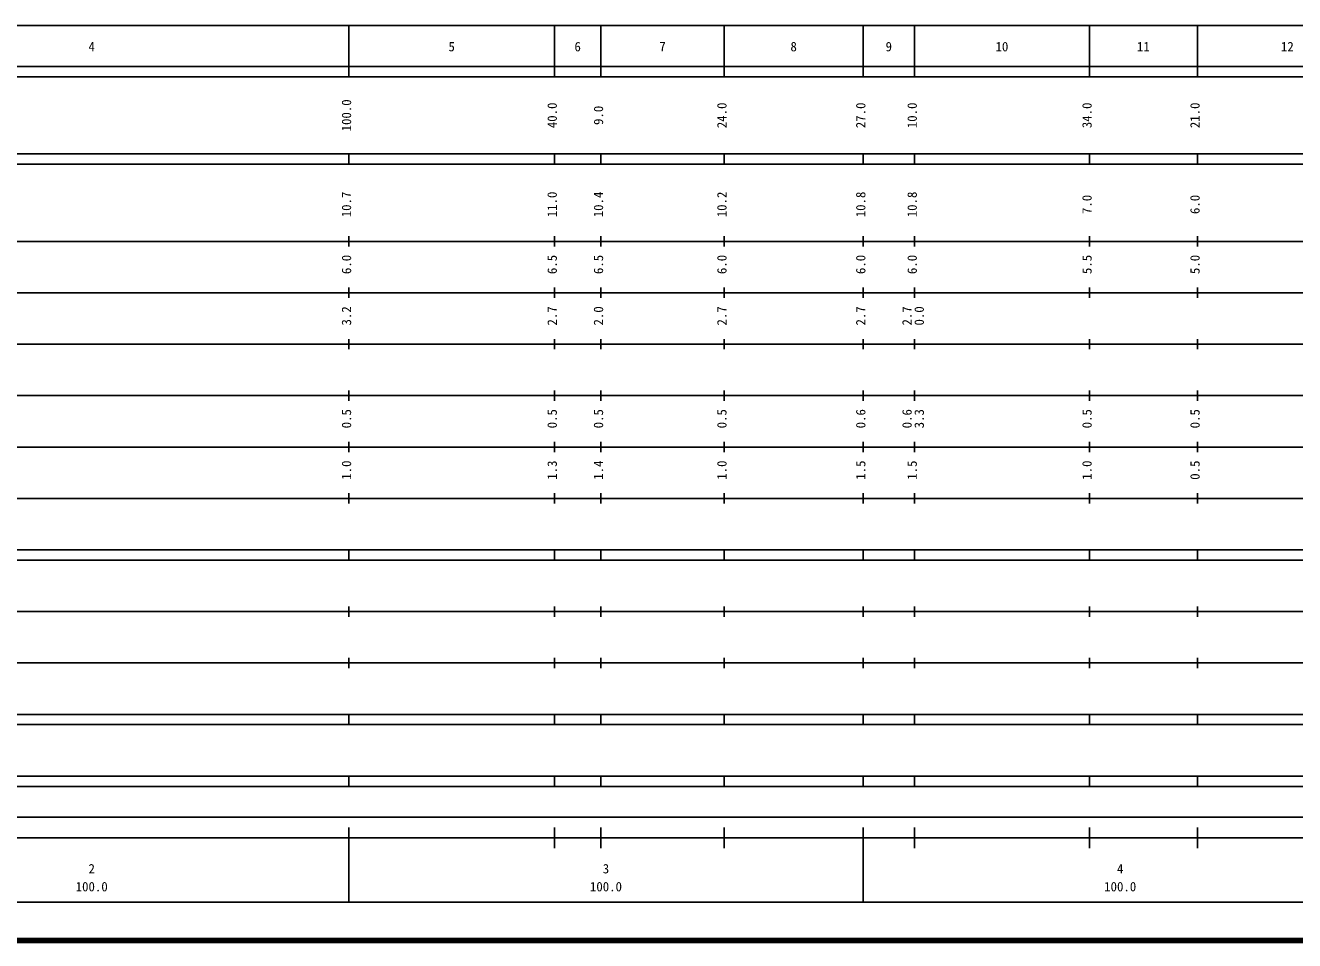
# Model space of a CAD drawing. Units: millimetres on the paper, enlarged 1000 times. Extents: x 40000 to 680000, y 20000 to 380000.
# Drawn here: x 205104 to 451916, y 20000 to 198000 of the extents above; entities that cross this region are included whole.
import ezdxf
from ezdxf.enums import TextEntityAlignment as Align

# ---------------------------------------------------------------- set-up
doc = ezdxf.new("R2010")
doc.units = ezdxf.units.MM
doc.header["$LTSCALE"] = 1000
doc.layers.add('M-TTL', color=2, linetype='Continuous', lineweight=140)
doc.layers.add('M-TTL-BAND', color=7, linetype='Continuous', lineweight=25)
doc.styles.add('ＭＳ ゴシック', font='')
doc.styles.get('ＭＳ ゴシック').set_extended_font_data('MS Gothic')

msp = doc.modelspace()

# ---------------------------------------------------------------- linework, layer by layer
at = {"layer": 'M-TTL'}
msp.add_line((40000, 20000), (680000, 20000), dxfattribs=at)
at = {"layer": 'M-TTL-BAND'}
for p, q in [((68000, 198000), (579000, 198000)), ((268000, 188000), (268000, 198000)), ((308000, 188000), (308000, 198000)), ((317000, 188000), (317000, 198000)), ((341000, 188000), (341000, 198000)), ((368000, 188000), (368000, 198000)), ((378000, 188000), (378000, 198000)), ((412000, 188000), (412000, 198000)), ((433000, 188000), (433000, 198000)), ((40000, 190000), (579000, 190000)), ((40000, 188000), (579000, 188000)), ((40000, 173000), (579000, 173000)), ((268000, 171000), (268000, 173000)), ((308000, 171000), (308000, 173000)), ((317000, 171000), (317000, 173000)), ((341000, 171000), (341000, 173000)), ((368000, 171000), (368000, 173000)), ((378000, 171000), (378000, 173000)), ((412000, 171000), (412000, 173000)), ((433000, 171000), (433000, 173000)), ((40000, 171000), (579000, 171000)), ((40000, 156000), (579000, 156000)), ((268000, 155000), (268000, 157000)), ((308000, 155000), (308000, 157000)), ((317000, 155000), (317000, 157000)), ((341000, 155000), (341000, 157000)), ((368000, 155000), (368000, 157000)), ((378000, 155000), (378000, 157000)), ((412000, 155000), (412000, 157000)), ((433000, 155000), (433000, 157000)), ((46000, 146000), (579000, 146000)), ((268000, 145000), (268000, 147000)), ((308000, 145000), (308000, 147000)), ((317000, 145000), (317000, 147000)), ((341000, 145000), (341000, 147000)), ((368000, 145000), (368000, 147000)), ((378000, 145000), (378000, 147000)), ((412000, 145000), (412000, 147000)), ((433000, 145000), (433000, 147000)), ((52000, 136000), (579000, 136000)), ((268000, 135000), (268000, 137000)), ((308000, 135000), (308000, 137000)), ((317000, 135000), (317000, 137000)), ((341000, 135000), (341000, 137000)), ((368000, 135000), (368000, 137000)), ((378000, 135000), (378000, 137000)), ((412000, 135000), (412000, 137000)), ((433000, 135000), (433000, 137000)), ((46000, 126000), (579000, 126000)), ((268000, 125000), (268000, 127000)), ((308000, 125000), (308000, 127000)), ((317000, 125000), (317000, 127000)), ((341000, 125000), (341000, 127000)), ((368000, 125000), (368000, 127000)), ((378000, 125000), (378000, 127000)), ((412000, 125000), (412000, 127000)), ((433000, 125000), (433000, 127000)), ((268000, 115000), (268000, 117000)), ((308000, 115000), (308000, 117000)), ((317000, 115000), (317000, 117000)), ((341000, 115000), (341000, 117000)), ((368000, 115000), (368000, 117000)), ((378000, 115000), (378000, 117000)), ((412000, 115000), (412000, 117000)), ((433000, 115000), (433000, 117000)), ((52000, 116000), (579000, 116000)), ((268000, 105000), (268000, 107000)), ((308000, 105000), (308000, 107000)), ((317000, 105000), (317000, 107000)), ((341000, 105000), (341000, 107000)), ((368000, 105000), (368000, 107000)), ((378000, 105000), (378000, 107000)), ((412000, 105000), (412000, 107000)), ((433000, 105000), (433000, 107000)), ((46000, 106000), (579000, 106000)), ((40000, 96000), (579000, 96000)), ((40000, 94000), (579000, 94000)), ((268000, 94000), (268000, 96000)), ((308000, 94000), (308000, 96000)), ((317000, 94000), (317000, 96000)), ((341000, 94000), (341000, 96000)), ((368000, 94000), (368000, 96000)), ((378000, 94000), (378000, 96000)), ((412000, 94000), (412000, 96000)), ((433000, 94000), (433000, 96000)), ((49000, 84000), (579000, 84000)), ((268000, 83000), (268000, 85000)), ((308000, 83000), (308000, 85000)), ((317000, 83000), (317000, 85000)), ((341000, 83000), (341000, 85000)), ((368000, 83000), (368000, 85000)), ((378000, 83000), (378000, 85000)), ((412000, 83000), (412000, 85000)), ((433000, 83000), (433000, 85000)), ((268000, 73000), (268000, 75000)), ((308000, 73000), (308000, 75000)), ((317000, 73000), (317000, 75000)), ((341000, 73000), (341000, 75000)), ((368000, 73000), (368000, 75000)), ((378000, 73000), (378000, 75000)), ((412000, 73000), (412000, 75000)), ((433000, 73000), (433000, 75000)), ((40000, 74000), (579000, 74000)), ((40000, 64000), (579000, 64000)), ((40000, 62000), (579000, 62000)), ((268000, 62000), (268000, 64000)), ((308000, 62000), (308000, 64000)), ((317000, 62000), (317000, 64000)), ((341000, 62000), (341000, 64000)), ((368000, 62000), (368000, 64000)), ((378000, 62000), (378000, 64000)), ((412000, 62000), (412000, 64000)), ((433000, 62000), (433000, 64000)), ((40000, 52000), (579000, 52000)), ((268000, 50000), (268000, 52000)), ((308000, 50000), (308000, 52000)), ((317000, 50000), (317000, 52000)), ((341000, 50000), (341000, 52000)), ((368000, 50000), (368000, 52000)), ((378000, 50000), (378000, 52000)), ((412000, 50000), (412000, 52000)), ((433000, 50000), (433000, 52000)), ((40000, 50000), (579000, 50000)), ((71000, 44000), (565000, 44000)), ((268000, 27500), (268000, 42000)), ((308000, 38000), (308000, 42000)), ((317000, 38000), (317000, 42000)), ((341000, 38000), (341000, 42000)), ((368000, 27500), (368000, 42000)), ((378000, 38000), (378000, 42000)), ((412000, 38000), (412000, 42000)), ((433000, 38000), (433000, 42000)), ((40000, 40000), (579000, 40000)), ((68000, 27500), (579000, 27500))]:
    msp.add_line(p, q, dxfattribs=at)

# ---------------------------------------------------------------- texts
at = {"layer": 'M-TTL-BAND', "style": 'ＭＳ ゴシック'}
for s, p in [('4', (218000, 192405)), ('5', (288000, 192405)), ('6', (312500, 192405)), ('7', (329000, 192405)), ('8', (354500, 192405)), ('9', (373000, 192405)), ('10', (395000, 192405)), ('11', (422500, 192405)), ('12', (450500, 192405)), ('2', (218000, 32523)), ('3', (318000, 32523)), ('4', (418000, 32523)), ('100.0', (218000, 29033)), ('100.0', (318000, 29033)), ('100.0', (418000, 29033))]:
    msp.add_text(s, height=1833, dxfattribs=at).set_placement(p, align=Align.BOTTOM_CENTER)
for s, p in [('100.0', (269000, 180500)), ('40.0', (309000, 180500)), ('24.0', (342000, 180500)), ('27.0', (369000, 180500)), ('10.0', (379000, 180500)), ('34.0', (413000, 180500)), ('21.0', (434000, 180500)), ('9.0', (318000, 180500)), ('10.7', (269000, 163174)), ('11.0', (309000, 163174)), ('10.4', (318000, 163174)), ('10.2', (342000, 163174)), ('10.8', (369000, 163174)), ('10.8', (379000, 163174)), ('7.0', (413000, 163174)), ('6.0', (434000, 163174)), ('6.0', (269000, 151500)), ('6.5', (309000, 151500)), ('6.5', (318000, 151500)), ('6.0', (342000, 151500)), ('6.0', (369000, 151500)), ('6.0', (379000, 151500)), ('5.5', (413000, 151500)), ('5.0', (434000, 151500)), ('3.2', (269000, 141500)), ('2.7', (309000, 141500)), ('2.0', (318000, 141500)), ('2.7', (342000, 141500)), ('2.7', (369000, 141500)), ('2.7', (378000, 141500)), ('0.0', (380370, 141500)), ('0.5', (269000, 121500)), ('0.5', (309000, 121500)), ('0.5', (318000, 121500)), ('0.5', (342000, 121500)), ('0.6', (369000, 121500)), ('0.6', (378000, 121500)), ('3.3', (380370, 121500)), ('0.5', (413000, 121500)), ('0.5', (434000, 121500)), ('1.0', (269000, 111500)), ('1.3', (309000, 111500)), ('1.4', (318000, 111500)), ('1.0', (342000, 111500)), ('1.5', (369000, 111500)), ('1.5', (379000, 111500)), ('1.0', (413000, 111500)), ('0.5', (434000, 111500))]:
    msp.add_text(s, height=1833, rotation=90, dxfattribs=at).set_placement(p, align=Align.BOTTOM_CENTER)

doc.saveas('drawing.dxf')
